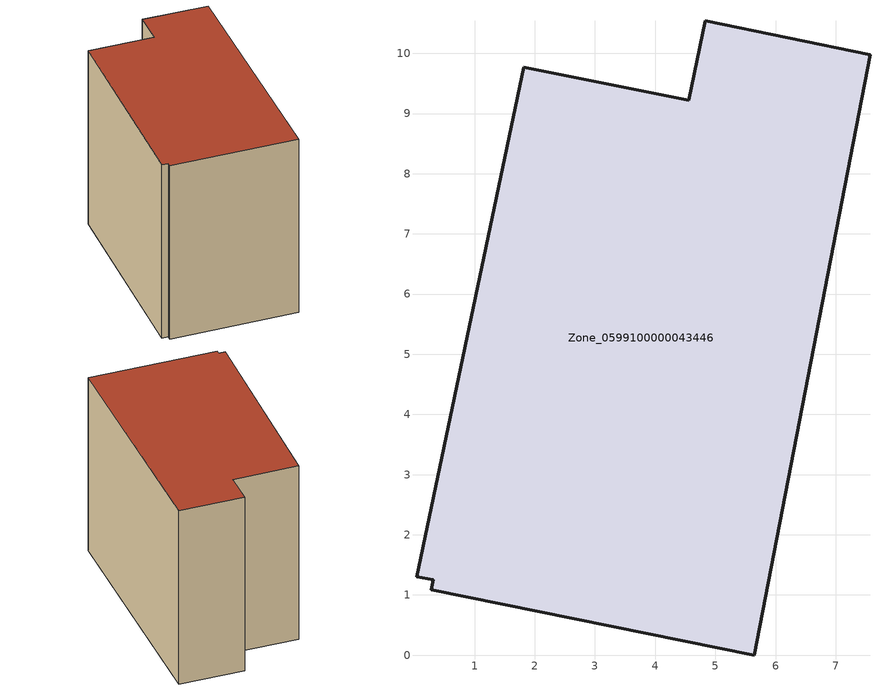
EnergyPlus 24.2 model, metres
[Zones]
Zone_0599100000043446
 floor ground (C_G): 0.28,1.08 0.31,1.25 0.03,1.3 1.82,9.77 4.56,9.22 4.83,10.54 7.57,9.98 5.65,0 z0
 wall outside (C_F): 5.65,0 7.57,9.98 4.83,10.54 4.56,9.22 1.82,9.77 0.03,1.3 0.31,1.25 0.28,1.08 5.65,0 z0:8.34
 roof outside (C_R): 0.31,1.25 0.28,1.08 5.65,0 7.57,9.98 4.83,10.54 4.56,9.22 1.82,9.77 0.03,1.3 z8.34
[BUILDING]
Pand.0599100000043446: North Axis=0; Terrain=City; Loads Convergence Tolerance Value=0.04; Temperature Convergence Tolerance Value=0.4; Solar Distribution=FullExterior; Maximum Number of Warmup Days=25; Minimum Number of Warmup Days=1
[Site:Location]
Rotterdam.The.Hague.AP_ZH_NLD Design_Conditions: Latitude=51.96; Longitude=4.45; Time Zone=1; Elevation=-4.5
[SITE:GROUNDTEMPERATURE:BUILDINGSURFACE]
18, 18, 18, 18, 18, 18, 18, 18, 18, 18, 18, 18
[MATERIAL] Thermal Absorptance=0.9; Solar Absorptance=0.7; Visible Absorptance=0.7
Name | Roughness | Thickness | Conductivity | Density | Specific Heat
G.TI.1975-1991 | MediumSmooth | 0.15 | 0.288461 | 540 | 1210
F.TI.1975-1991 | Rough | 0.3 | 0.230769 | 1920 | 840
R.TI.1975-1991 | MediumRough | 0.2 | 0.153846 | 1500 | 1000
[CONSTRUCTION]
C_G: G.TI.1975-1991
C_F: F.TI.1975-1991
C_R: R.TI.1975-1991
[ZONE]
Zone_0599100000043446: Type=1; Multiplier=1; Ceiling Height=Autocalculate; Volume=Autocalculate; Floor Area=autocalculate; Part of Total Floor Area=Yes
[ZONEINFILTRATION:DESIGNFLOWRATE]
Infil_Zone_0599100000043446: Zone or ZoneList or Space or SpaceList=Zone_0599100000043446; Schedule=AlwaysOn; Design Flow Rate Calculation Method=Flow/Area; Flow Rate per Floor Area=0.003; Constant Term Coefficient=1; Temperature Term Coefficient=0; Velocity Term Coefficient=0; Velocity Squared Term Coefficient=0
[HVACTEMPLATE:ZONE:IDEALLOADSAIRSYSTEM]
Zone_0599100000043446: Maximum Heating Supply Air Temperature=50; Minimum Cooling Supply Air Temperature=13; Maximum Heating Supply Air Humidity Ratio=0.0156; Minimum Cooling Supply Air Humidity Ratio=0.0077; Heating Limit=NoLimit; Cooling Limit=NoLimit; Dehumidification Control Type=ConstantSensibleHeatRatio; Cooling Sensible Heat Ratio=0.7; Dehumidification Setpoint=60; Humidification Control Type=None; Humidification Setpoint=30; Outdoor Air Method=None; Outdoor Air Flow Rate per Person=0.00944; Outdoor Air Flow Rate per Zone Floor Area=0; Outdoor Air Flow Rate per Zone=0; Demand Controlled Ventilation Type=None; Outdoor Air Economizer Type=NoEconomizer; Heat Recovery Type=None; Sensible Heat Recovery Effectiveness=0.7; Latent Heat Recovery Effectiveness=0.65
[ZONECONTROL:THERMOSTAT]
ThermostatControl_Zone_0599100000043446: Zone or ZoneList=Zone_0599100000043446; Control Type Schedule=DualSetpointControlType; Control 1=Thermostat_Zone_0599100000043446; Temperature Difference Between Cutout And Setpoint=0
[THERMOSTATSETPOINT:DUALSETPOINT]
Thermostat_Zone_0599100000043446: Heating Setpoint Temperature Schedule=HeatingSetpoint_Zone_0599100000043446; Cooling Setpoint Temperature Schedule=CoolingSetpoint_Zone_0599100000043446
[SCHEDULE:COMPACT]
HeatingSetpoint_Zone_0599100000043446: Through: 12/31, For: AllDays, Until: 24:00, 21
CoolingSetpoint_Zone_0599100000043446: Through: 12/31, For: AllDays, Until: 24:00, 24
DualSetpointControlType: Through: 12/31, For: AllDays, Until: 24:00, 4
AlwaysOn: Through: 12/31, For: AllDays, Until: 24:00, 1
